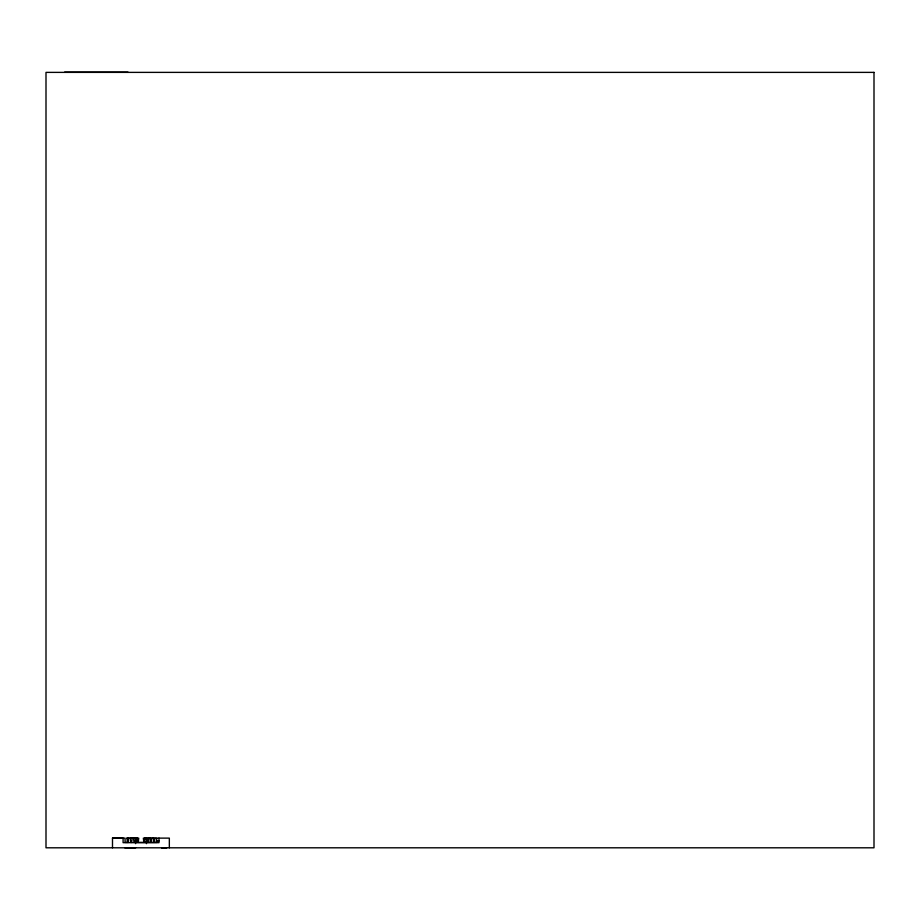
<?xml version="1.0" encoding="UTF-8"?>
<svg xmlns="http://www.w3.org/2000/svg" width="920" height="920" viewBox="0 0 920 920"><rect width="100%" height="100%" fill="white"/><g stroke="black" fill="none" stroke-linecap="round" stroke-linejoin="round"><path stroke-width="1.38" d="M144.785 839.166L145.302 838.131M148.591 838.131L148.074 842.398M127.443 842.398L126.925 838.12L138.736 838.131L138.218 842.398M64.618 72.117L127.995 72.117M112.493 847.803L112.493 838.108L123.096 838.108L123.096 842.662L158.987 842.662L158.987 838.12M126.925 838.131L128.88 838.131M144.67 838.384L156.492 838.384L157.01 842.398L137.298 842.398L136.781 838.131M157.01 840.845L158.987 840.845M161.575 847.883L166.738 847.883M112.493 838.108L125.074 838.12L125.074 842.398L128.363 842.398L128.363 839.166M124.74 847.78L135.631 847.803M153.214 838.131L153.732 842.398M149.925 838.131L150.443 842.398M146.636 838.131L147.154 842.398M169.337 847.803L169.337 838.12L143.347 838.131L143.865 842.398M154.652 839.166L154.652 842.398M151.363 839.166L151.363 842.398M146.452 838.12L146.452 843.651M144.67 838.12L144.785 842.398M137.425 838.108L137.425 842.398M135.631 838.108L135.631 843.651M132.169 838.131L131.652 842.398L130.732 842.398L130.214 838.189L132.169 838.131M135.447 838.131L134.929 842.398L134.01 842.398L133.492 838.131L135.447 838.131M874 72.381L46 72.381L46 847.803L874 847.803L874 72.381"/></g></svg>
